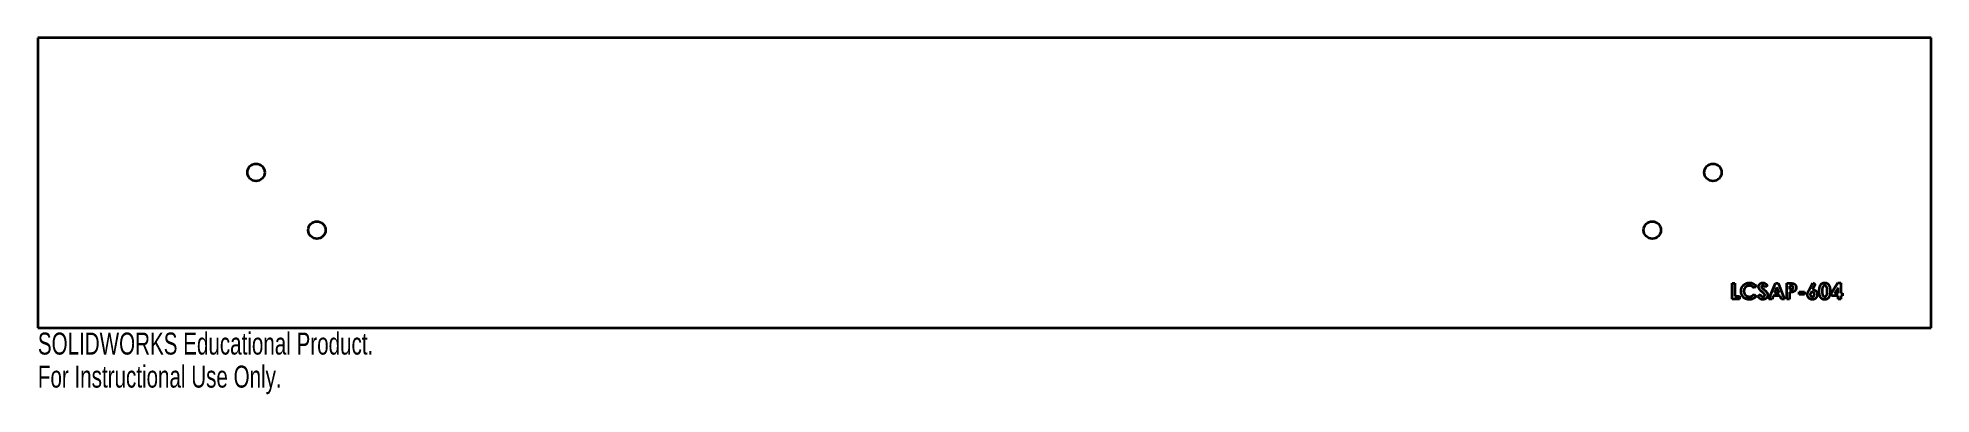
# Model space of a CAD drawing. Header units: inches. Extents: x 0 to 16.4, y -0.6 to 2.5.
import ezdxf

# ---------------------------------------------------------------- set-up
doc = ezdxf.new("R2010")
doc.units = ezdxf.units.IN
doc.header["$MEASUREMENT"] = 0
doc.styles.add('SLDTEXTSTYLE0', font='TXT', dxfattribs={"width": 0.7})

msp = doc.modelspace()

# ---------------------------------------------------------------- linework, layer by layer
at = {"color": 7, "linetype": 'Continuous', "lineweight": 35}
for p, q in [((16.375, 2.513), (0, 2.513)), ((0, 2.513), (0, 0)), ((16.375, 0), (16.375, 2.513)), ((14.653, 0.388), (14.678, 0.388)), ((14.653, 0.25), (14.653, 0.388)), ((14.678, 0.388), (14.678, 0.275)), ((14.862, 0.364), (14.844, 0.347)), ((14.957, 0.369), (14.939, 0.352)), ((14.972, 0.25), (15.028, 0.388)), ((15.039, 0.351), (15.019, 0.303)), ((15.028, 0.388), (15.051, 0.388)), ((15.06, 0.303), (15.039, 0.351)), ((15.051, 0.388), (15.106, 0.25)), ((15.127, 0.388), (15.154, 0.388)), ((15.127, 0.25), (15.127, 0.388)), ((15.159, 0.363), (15.151, 0.363)), ((15.151, 0.363), (15.151, 0.335)), ((15.151, 0.335), (15.16, 0.335)), ((15.316, 0.323), (15.351, 0.391)), ((15.372, 0.38), (15.348, 0.333)), ((15.351, 0.391), (15.372, 0.38)), ((15.512, 0.303), (15.569, 0.391)), ((15.57, 0.348), (15.54, 0.301)), ((15.569, 0.391), (15.595, 0.391)), ((15.57, 0.301), (15.57, 0.348)), ((15.595, 0.391), (15.595, 0.301)), ((14.717, 0.25), (14.653, 0.25)), ((14.678, 0.275), (14.717, 0.275)), ((14.717, 0.275), (14.717, 0.25)), ((14.844, 0.291), (14.861, 0.273)), ((14.876, 0.276), (14.898, 0.289)), ((14.999, 0.25), (14.972, 0.25)), ((15.009, 0.278), (14.999, 0.25)), ((15.069, 0.278), (15.009, 0.278)), ((15.019, 0.303), (15.06, 0.303)), ((15.08, 0.25), (15.069, 0.278)), ((15.106, 0.25), (15.08, 0.25)), ((15.151, 0.25), (15.127, 0.25)), ((15.151, 0.31), (15.151, 0.25)), ((15.233, 0.312), (15.28, 0.312)), ((15.233, 0.289), (15.233, 0.312)), ((15.28, 0.289), (15.233, 0.289)), ((15.28, 0.312), (15.28, 0.289)), ((15.512, 0.278), (15.512, 0.303)), ((15.57, 0.278), (15.512, 0.278)), ((15.54, 0.301), (15.57, 0.301)), ((15.57, 0.25), (15.57, 0.278)), ((15.595, 0.25), (15.57, 0.25)), ((15.595, 0.301), (15.607, 0.301)), ((15.595, 0.278), (15.595, 0.25)), ((15.607, 0.278), (15.595, 0.278)), ((15.607, 0.301), (15.607, 0.278)), ((0, 0), (16.375, 0))]:
    msp.add_line(p, q, dxfattribs=at)
for centre in [(1.887, 1.347), (14.488, 1.347), (2.413, 0.848), (13.963, 0.848)]:
    msp.add_circle(centre, 0.075, dxfattribs=at)
for points, knots in [([(14.731, 0.319), (14.731, 0.321), (14.731, 0.324), (14.732, 0.329), (14.732, 0.334), (14.733, 0.339), (14.735, 0.343), (14.736, 0.347), (14.738, 0.352), (14.74, 0.356), (14.743, 0.36), (14.745, 0.363), (14.748, 0.367), (14.751, 0.37), (14.755, 0.373), (14.758, 0.376), (14.762, 0.379), (14.766, 0.382), (14.771, 0.384), (14.775, 0.386), (14.779, 0.388), (14.784, 0.389), (14.789, 0.39), (14.793, 0.391), (14.798, 0.391), (14.801, 0.391), (14.803, 0.391)], [0, 0, 0, 0, 0.044663, 0.088512, 0.130926, 0.172904, 0.214, 0.254985, 0.295291, 0.335772, 0.376181, 0.416178, 0.45635, 0.496512, 0.537041, 0.578119, 0.619725, 0.662422, 0.705299, 0.74743, 0.789433, 0.831267, 0.872825, 0.91487, 0.957027, 1, 1, 1, 1]), ([(14.802, 0.367), (14.8, 0.367), (14.797, 0.366), (14.793, 0.366), (14.788, 0.365), (14.784, 0.363), (14.78, 0.361), (14.776, 0.359), (14.772, 0.356), (14.769, 0.353), (14.766, 0.349), (14.763, 0.346), (14.761, 0.342), (14.759, 0.338), (14.758, 0.333), (14.757, 0.329), (14.756, 0.324), (14.756, 0.321), (14.756, 0.319)], [0, 0, 0, 0, 0.064715, 0.127707, 0.188882, 0.249158, 0.309661, 0.370225, 0.432332, 0.495782, 0.559304, 0.621861, 0.683322, 0.744523, 0.806088, 0.868994, 0.933419, 1, 1, 1, 1]), ([(14.844, 0.347), (14.842, 0.348), (14.839, 0.351), (14.834, 0.355), (14.829, 0.359), (14.824, 0.362), (14.819, 0.364), (14.813, 0.365), (14.808, 0.366), (14.804, 0.367), (14.802, 0.367)], [0, 0, 0, 0, 0.139406, 0.272304, 0.399525, 0.522811, 0.642663, 0.761023, 0.879801, 1, 1, 1, 1]), ([(14.803, 0.391), (14.804, 0.391), (14.807, 0.391), (14.811, 0.391), (14.815, 0.39), (14.819, 0.39), (14.823, 0.389), (14.827, 0.387), (14.831, 0.386), (14.835, 0.384), (14.839, 0.382), (14.843, 0.38), (14.846, 0.378), (14.85, 0.376), (14.853, 0.373), (14.856, 0.37), (14.859, 0.367), (14.861, 0.365), (14.862, 0.364)], [0, 0, 0, 0, 0.062276, 0.123904, 0.185067, 0.24684, 0.308435, 0.370241, 0.432587, 0.495925, 0.559351, 0.621943, 0.684393, 0.746986, 0.809441, 0.872508, 0.935769, 1, 1, 1, 1]), ([(14.883, 0.356), (14.883, 0.358), (14.883, 0.36), (14.884, 0.363), (14.884, 0.367), (14.886, 0.37), (14.887, 0.373), (14.889, 0.376), (14.891, 0.378), (14.893, 0.381), (14.896, 0.383), (14.899, 0.386), (14.902, 0.387), (14.905, 0.389), (14.908, 0.39), (14.912, 0.391), (14.915, 0.391), (14.918, 0.391), (14.919, 0.391)], [0, 0, 0, 0, 0.063173, 0.124457, 0.184841, 0.244567, 0.304319, 0.3652, 0.427421, 0.491262, 0.555499, 0.618605, 0.680495, 0.742473, 0.804991, 0.868252, 0.932887, 1, 1, 1, 1]), ([(14.918, 0.308), (14.916, 0.31), (14.913, 0.312), (14.908, 0.317), (14.904, 0.32), (14.9, 0.324), (14.896, 0.328), (14.894, 0.331), (14.891, 0.334), (14.889, 0.337), (14.887, 0.341), (14.884, 0.346), (14.883, 0.351), (14.883, 0.355), (14.883, 0.356)], [0, 0, 0, 0, 0.112125, 0.215201, 0.309902, 0.395959, 0.473447, 0.54214, 0.602523, 0.654726, 0.747804, 0.835278, 0.918925, 1, 1, 1, 1]), ([(14.919, 0.367), (14.918, 0.367), (14.917, 0.367), (14.914, 0.366), (14.912, 0.365), (14.911, 0.364), (14.909, 0.362), (14.908, 0.361), (14.908, 0.359), (14.908, 0.358), (14.908, 0.358)], [0, 0, 0, 0, 0.148126, 0.285993, 0.416634, 0.54738, 0.671583, 0.784401, 0.893266, 1, 1, 1, 1]), ([(14.908, 0.358), (14.908, 0.357), (14.908, 0.356), (14.908, 0.354), (14.909, 0.352), (14.91, 0.351), (14.91, 0.351)], [0, 0, 0, 0, 0.241881, 0.487115, 0.737838, 1, 1, 1, 1]), ([(14.91, 0.351), (14.91, 0.351), (14.911, 0.35), (14.912, 0.348), (14.914, 0.346), (14.916, 0.344), (14.919, 0.342), (14.922, 0.339), (14.925, 0.336), (14.927, 0.334), (14.929, 0.333)], [0, 0, 0, 0, 0.0592342, 0.1363493, 0.2338052, 0.3494112, 0.4831792, 0.6359669, 0.8092434, 1, 1, 1, 1]), ([(14.919, 0.391), (14.921, 0.391), (14.924, 0.391), (14.929, 0.39), (14.933, 0.389), (14.937, 0.387), (14.94, 0.385), (14.942, 0.384), (14.945, 0.382), (14.947, 0.38), (14.95, 0.378), (14.952, 0.375), (14.955, 0.372), (14.956, 0.37), (14.957, 0.369)], [0, 0, 0, 0, 0.10691, 0.212977, 0.319777, 0.428556, 0.485857, 0.546559, 0.611431, 0.679821, 0.753159, 0.830753, 0.913133, 1, 1, 1, 1]), ([(14.939, 0.352), (14.938, 0.354), (14.936, 0.356), (14.934, 0.359), (14.931, 0.361), (14.929, 0.363), (14.926, 0.365), (14.924, 0.366), (14.921, 0.366), (14.92, 0.367), (14.919, 0.367)], [0, 0, 0, 0, 0.1624203, 0.3118243, 0.4484328, 0.5733812, 0.6890771, 0.7975729, 0.900293, 1, 1, 1, 1]), ([(14.929, 0.333), (14.93, 0.332), (14.932, 0.33), (14.935, 0.328), (14.938, 0.325), (14.94, 0.323), (14.942, 0.321), (14.944, 0.32), (14.945, 0.318), (14.946, 0.318), (14.946, 0.317)], [0, 0, 0, 0, 0.192953, 0.366184, 0.520457, 0.655012, 0.770624, 0.865677, 0.942675, 1, 1, 1, 1]), ([(15.154, 0.388), (15.156, 0.388), (15.16, 0.388), (15.165, 0.388), (15.169, 0.387), (15.174, 0.387), (15.177, 0.386), (15.181, 0.386), (15.184, 0.385), (15.187, 0.384), (15.189, 0.383), (15.191, 0.381), (15.194, 0.38), (15.196, 0.378), (15.197, 0.377), (15.199, 0.375), (15.201, 0.373), (15.202, 0.371), (15.204, 0.368), (15.205, 0.366), (15.206, 0.363), (15.207, 0.36), (15.207, 0.358), (15.208, 0.355), (15.208, 0.352), (15.208, 0.35), (15.208, 0.349)], [0, 0, 0, 0, 0.070781, 0.136552, 0.197012, 0.252923, 0.303687, 0.349719, 0.39124, 0.428479, 0.463057, 0.49715, 0.531002, 0.564226, 0.597701, 0.631421, 0.665597, 0.700451, 0.735881, 0.771092, 0.806975, 0.843534, 0.88094, 0.919294, 0.95918, 1, 1, 1, 1]), ([(15.177, 0.36), (15.176, 0.361), (15.175, 0.361), (15.174, 0.362), (15.172, 0.362), (15.17, 0.362), (15.168, 0.363), (15.165, 0.363), (15.162, 0.363), (15.16, 0.363), (15.159, 0.363)], [0, 0, 0, 0, 0.082101, 0.173825, 0.278953, 0.396639, 0.527316, 0.671298, 0.828754, 1, 1, 1, 1]), ([(15.16, 0.335), (15.162, 0.335), (15.165, 0.335), (15.169, 0.335), (15.172, 0.336), (15.175, 0.336), (15.177, 0.337), (15.178, 0.338), (15.18, 0.339), (15.181, 0.341), (15.182, 0.343), (15.183, 0.344), (15.183, 0.347), (15.183, 0.348), (15.183, 0.349)], [0, 0, 0, 0, 0.15516, 0.285496, 0.390503, 0.470975, 0.538446, 0.603655, 0.666587, 0.730199, 0.794945, 0.860228, 0.928121, 1, 1, 1, 1]), ([(15.183, 0.349), (15.183, 0.349), (15.183, 0.351), (15.183, 0.352), (15.182, 0.354), (15.182, 0.356), (15.181, 0.357), (15.18, 0.358), (15.178, 0.359), (15.177, 0.36), (15.177, 0.36)], [0, 0, 0, 0, 0.137788, 0.267341, 0.390444, 0.511778, 0.629509, 0.747829, 0.871885, 1, 1, 1, 1]), ([(15.208, 0.349), (15.208, 0.348), (15.208, 0.345), (15.208, 0.342), (15.207, 0.339), (15.206, 0.336), (15.205, 0.333), (15.204, 0.33), (15.202, 0.328), (15.2, 0.325), (15.198, 0.323), (15.196, 0.321), (15.194, 0.319), (15.191, 0.317), (15.189, 0.316), (15.186, 0.314), (15.183, 0.313), (15.181, 0.312), (15.18, 0.312)], [0, 0, 0, 0, 0.068875, 0.135349, 0.199289, 0.26155, 0.322915, 0.382772, 0.442844, 0.502652, 0.562749, 0.62274, 0.682687, 0.743329, 0.805013, 0.868067, 0.933111, 1, 1, 1, 1]), ([(15.348, 0.333), (15.35, 0.333), (15.353, 0.333), (15.357, 0.332), (15.361, 0.331), (15.364, 0.33), (15.368, 0.328), (15.372, 0.326), (15.375, 0.323), (15.378, 0.321), (15.381, 0.317), (15.383, 0.314), (15.385, 0.31), (15.387, 0.306), (15.388, 0.302), (15.389, 0.298), (15.39, 0.294), (15.39, 0.291), (15.39, 0.289)], [0, 0, 0, 0, 0.063329, 0.124736, 0.184916, 0.2443, 0.303826, 0.364353, 0.426073, 0.489721, 0.553756, 0.616458, 0.678319, 0.740301, 0.802656, 0.866732, 0.932157, 1, 1, 1, 1]), ([(15.408, 0.318), (15.408, 0.321), (15.408, 0.326), (15.408, 0.335), (15.409, 0.343), (15.41, 0.35), (15.412, 0.357), (15.414, 0.363), (15.416, 0.368), (15.418, 0.371), (15.419, 0.373)], [0, 0, 0, 0, 0.161071, 0.310789, 0.449904, 0.578376, 0.696617, 0.805987, 0.906562, 1, 1, 1, 1]), ([(15.419, 0.373), (15.42, 0.374), (15.422, 0.377), (15.426, 0.381), (15.43, 0.384), (15.434, 0.387), (15.439, 0.389), (15.443, 0.39), (15.449, 0.391), (15.452, 0.391), (15.454, 0.391)], [0, 0, 0, 0, 0.132314, 0.2587, 0.380912, 0.500535, 0.620923, 0.742376, 0.868281, 1, 1, 1, 1]), ([(15.455, 0.367), (15.454, 0.367), (15.451, 0.366), (15.448, 0.366), (15.445, 0.364), (15.443, 0.363), (15.442, 0.361), (15.44, 0.36), (15.439, 0.358), (15.438, 0.356), (15.437, 0.355), (15.437, 0.352), (15.436, 0.35), (15.435, 0.348), (15.434, 0.345), (15.434, 0.342), (15.433, 0.338), (15.433, 0.335), (15.433, 0.331), (15.433, 0.327), (15.432, 0.322), (15.432, 0.319), (15.432, 0.317)], [0, 0, 0, 0, 0.053834, 0.105543, 0.158054, 0.211987, 0.240207, 0.269794, 0.301343, 0.334608, 0.370284, 0.408089, 0.448681, 0.492069, 0.538664, 0.590371, 0.646388, 0.707195, 0.772947, 0.843643, 0.919308, 1, 1, 1, 1]), ([(15.454, 0.391), (15.455, 0.391), (15.458, 0.391), (15.461, 0.391), (15.464, 0.39), (15.468, 0.39), (15.471, 0.388), (15.474, 0.387), (15.477, 0.386), (15.479, 0.384), (15.482, 0.382), (15.484, 0.38), (15.487, 0.377), (15.489, 0.375), (15.491, 0.372), (15.492, 0.368), (15.494, 0.365), (15.496, 0.361), (15.497, 0.357), (15.498, 0.353), (15.499, 0.348), (15.5, 0.343), (15.501, 0.337), (15.501, 0.332), (15.501, 0.325), (15.501, 0.321), (15.501, 0.319)], [0, 0, 0, 0, 0.036635, 0.072034, 0.106626, 0.140306, 0.173619, 0.206426, 0.239067, 0.271883, 0.30484, 0.338529, 0.372616, 0.407548, 0.443719, 0.481312, 0.520113, 0.560913, 0.604025, 0.650075, 0.699572, 0.752363, 0.808789, 0.868954, 0.932675, 1, 1, 1, 1]), ([(15.477, 0.319), (15.477, 0.321), (15.477, 0.325), (15.476, 0.331), (15.476, 0.337), (15.475, 0.342), (15.474, 0.346), (15.473, 0.35), (15.472, 0.353), (15.471, 0.356), (15.469, 0.359), (15.467, 0.361), (15.465, 0.363), (15.464, 0.364), (15.461, 0.365), (15.459, 0.366), (15.457, 0.367), (15.455, 0.367), (15.455, 0.367)], [0, 0, 0, 0, 0.1121148, 0.2158018, 0.3102027, 0.3959929, 0.4734102, 0.5427784, 0.604548, 0.6593573, 0.7087644, 0.7553555, 0.798687, 0.8400168, 0.8802034, 0.9197333, 0.9590486, 1, 1, 1, 1]), ([(14.803, 0.246), (14.8, 0.247), (14.795, 0.247), (14.788, 0.248), (14.781, 0.249), (14.774, 0.251), (14.768, 0.254), (14.762, 0.258), (14.756, 0.262), (14.751, 0.267), (14.746, 0.272), (14.742, 0.278), (14.739, 0.284), (14.736, 0.29), (14.734, 0.297), (14.732, 0.304), (14.731, 0.311), (14.731, 0.317), (14.731, 0.319)], [0, 0, 0, 0, 0.067376, 0.131837, 0.194461, 0.255346, 0.315588, 0.375627, 0.436138, 0.497779, 0.55947, 0.620278, 0.680788, 0.741492, 0.803215, 0.866493, 0.93191, 1, 1, 1, 1]), ([(14.756, 0.319), (14.756, 0.318), (14.756, 0.316), (14.756, 0.312), (14.757, 0.309), (14.757, 0.306), (14.758, 0.303), (14.759, 0.3), (14.76, 0.297), (14.762, 0.294), (14.763, 0.292), (14.765, 0.289), (14.767, 0.287), (14.769, 0.285), (14.771, 0.283), (14.773, 0.281), (14.776, 0.279), (14.778, 0.277), (14.781, 0.276), (14.784, 0.275), (14.787, 0.274), (14.79, 0.273), (14.793, 0.272), (14.796, 0.272), (14.799, 0.271), (14.801, 0.271), (14.802, 0.271)], [0, 0, 0, 0, 0.045986, 0.090639, 0.134485, 0.177331, 0.219265, 0.260785, 0.302317, 0.343436, 0.384181, 0.424376, 0.464181, 0.504012, 0.543822, 0.583802, 0.624419, 0.665548, 0.706675, 0.747827, 0.788895, 0.830219, 0.871707, 0.913734, 0.956588, 1, 1, 1, 1]), ([(14.802, 0.271), (14.804, 0.271), (14.808, 0.271), (14.813, 0.272), (14.818, 0.274), (14.822, 0.275), (14.826, 0.277), (14.828, 0.278), (14.83, 0.28), (14.833, 0.282), (14.836, 0.284), (14.838, 0.286), (14.841, 0.289), (14.843, 0.29), (14.844, 0.291)], [0, 0, 0, 0, 0.1170484, 0.2299697, 0.3407035, 0.4493551, 0.5055565, 0.5653027, 0.628205, 0.694729, 0.7650188, 0.8395802, 0.9177498, 1, 1, 1, 1]), ([(14.861, 0.273), (14.86, 0.272), (14.858, 0.269), (14.854, 0.266), (14.85, 0.263), (14.847, 0.26), (14.843, 0.258), (14.84, 0.256), (14.836, 0.254), (14.833, 0.252), (14.83, 0.251), (14.826, 0.25), (14.822, 0.249), (14.819, 0.248), (14.815, 0.247), (14.811, 0.247), (14.807, 0.246), (14.804, 0.246), (14.803, 0.246)], [0, 0, 0, 0, 0.077783, 0.151816, 0.22254, 0.290278, 0.354641, 0.415798, 0.474709, 0.530426, 0.58558, 0.640906, 0.697901, 0.75542, 0.814521, 0.874462, 0.93667, 1, 1, 1, 1]), ([(14.919, 0.246), (14.918, 0.246), (14.916, 0.247), (14.912, 0.247), (14.909, 0.247), (14.906, 0.248), (14.903, 0.249), (14.9, 0.25), (14.897, 0.252), (14.894, 0.254), (14.892, 0.255), (14.889, 0.258), (14.887, 0.26), (14.884, 0.263), (14.882, 0.266), (14.88, 0.269), (14.878, 0.272), (14.877, 0.275), (14.876, 0.276)], [0, 0, 0, 0, 0.063551, 0.125868, 0.18624, 0.244977, 0.303358, 0.36123, 0.418489, 0.475937, 0.534204, 0.594059, 0.655469, 0.718772, 0.784975, 0.853522, 0.925182, 1, 1, 1, 1]), ([(14.898, 0.289), (14.898, 0.287), (14.9, 0.285), (14.903, 0.281), (14.905, 0.278), (14.908, 0.276), (14.911, 0.274), (14.914, 0.272), (14.917, 0.271), (14.919, 0.271), (14.92, 0.271)], [0, 0, 0, 0, 0.160458, 0.307612, 0.442139, 0.566229, 0.681222, 0.789558, 0.895029, 1, 1, 1, 1]), ([(14.936, 0.284), (14.936, 0.285), (14.936, 0.287), (14.935, 0.289), (14.934, 0.291), (14.933, 0.293), (14.932, 0.295), (14.93, 0.296), (14.929, 0.298), (14.927, 0.3), (14.925, 0.302), (14.923, 0.304), (14.92, 0.306), (14.919, 0.307), (14.918, 0.308)], [0, 0, 0, 0, 0.076347, 0.155091, 0.238352, 0.328404, 0.379384, 0.439618, 0.509831, 0.588875, 0.677436, 0.775547, 0.882636, 1, 1, 1, 1]), ([(14.961, 0.286), (14.961, 0.284), (14.961, 0.282), (14.96, 0.278), (14.959, 0.274), (14.958, 0.27), (14.956, 0.267), (14.954, 0.263), (14.952, 0.26), (14.949, 0.258), (14.946, 0.255), (14.943, 0.253), (14.94, 0.251), (14.936, 0.249), (14.932, 0.248), (14.928, 0.247), (14.924, 0.247), (14.921, 0.246), (14.919, 0.246)], [0, 0, 0, 0, 0.065201, 0.127927, 0.189047, 0.248544, 0.307607, 0.367248, 0.426963, 0.488617, 0.550392, 0.611331, 0.672556, 0.734024, 0.797341, 0.86225, 0.929625, 1, 1, 1, 1]), ([(14.92, 0.271), (14.921, 0.271), (14.923, 0.271), (14.926, 0.272), (14.929, 0.273), (14.931, 0.275), (14.933, 0.277), (14.935, 0.279), (14.936, 0.282), (14.936, 0.283), (14.936, 0.284)], [0, 0, 0, 0, 0.141986, 0.275473, 0.404346, 0.53543, 0.661427, 0.777867, 0.88828, 1, 1, 1, 1]), ([(14.946, 0.317), (14.948, 0.316), (14.95, 0.313), (14.953, 0.31), (14.956, 0.306), (14.957, 0.302), (14.959, 0.298), (14.96, 0.294), (14.961, 0.29), (14.961, 0.287), (14.961, 0.286)], [0, 0, 0, 0, 0.150833, 0.289954, 0.417139, 0.535255, 0.648751, 0.762405, 0.879827, 1, 1, 1, 1]), ([(15.18, 0.312), (15.179, 0.312), (15.177, 0.312), (15.175, 0.311), (15.172, 0.311), (15.169, 0.311), (15.165, 0.31), (15.161, 0.31), (15.156, 0.31), (15.153, 0.31), (15.151, 0.31)], [0, 0, 0, 0, 0.077373, 0.167614, 0.272108, 0.390016, 0.521363, 0.667272, 0.82681, 1, 1, 1, 1]), ([(15.305, 0.29), (15.305, 0.291), (15.305, 0.293), (15.306, 0.296), (15.306, 0.299), (15.307, 0.302), (15.308, 0.304), (15.308, 0.306), (15.309, 0.308), (15.31, 0.311), (15.311, 0.313), (15.313, 0.316), (15.314, 0.319), (15.315, 0.321), (15.316, 0.323)], [0, 0, 0, 0, 0.092538, 0.185591, 0.279552, 0.375602, 0.427617, 0.487117, 0.554199, 0.628624, 0.709688, 0.799181, 0.895357, 1, 1, 1, 1]), ([(15.348, 0.246), (15.346, 0.246), (15.343, 0.247), (15.339, 0.247), (15.335, 0.248), (15.331, 0.25), (15.327, 0.252), (15.324, 0.254), (15.32, 0.256), (15.317, 0.26), (15.315, 0.263), (15.312, 0.266), (15.31, 0.27), (15.308, 0.274), (15.307, 0.277), (15.306, 0.281), (15.305, 0.285), (15.305, 0.288), (15.305, 0.29)], [0, 0, 0, 0, 0.066486, 0.130736, 0.193287, 0.255291, 0.316538, 0.378867, 0.441877, 0.507117, 0.572271, 0.635427, 0.696817, 0.757357, 0.817265, 0.877134, 0.93802, 1, 1, 1, 1]), ([(15.347, 0.31), (15.346, 0.31), (15.344, 0.31), (15.34, 0.309), (15.337, 0.307), (15.335, 0.305), (15.333, 0.302), (15.331, 0.298), (15.33, 0.295), (15.33, 0.292), (15.33, 0.291)], [0, 0, 0, 0, 0.122718, 0.240143, 0.357362, 0.481674, 0.607866, 0.732955, 0.862144, 1, 1, 1, 1]), ([(15.33, 0.291), (15.33, 0.289), (15.33, 0.287), (15.331, 0.283), (15.333, 0.28), (15.335, 0.277), (15.338, 0.274), (15.341, 0.273), (15.344, 0.271), (15.346, 0.271), (15.347, 0.271)], [0, 0, 0, 0, 0.137285, 0.267028, 0.394926, 0.524335, 0.650813, 0.769267, 0.883435, 1, 1, 1, 1]), ([(15.365, 0.291), (15.365, 0.292), (15.365, 0.295), (15.364, 0.298), (15.362, 0.302), (15.36, 0.305), (15.358, 0.307), (15.354, 0.309), (15.351, 0.31), (15.349, 0.31), (15.347, 0.31)], [0, 0, 0, 0, 0.135404, 0.262225, 0.385849, 0.510857, 0.634977, 0.753299, 0.873932, 1, 1, 1, 1]), ([(15.347, 0.271), (15.349, 0.271), (15.351, 0.271), (15.354, 0.272), (15.357, 0.274), (15.36, 0.277), (15.362, 0.28), (15.364, 0.283), (15.365, 0.287), (15.365, 0.289), (15.365, 0.291)], [0, 0, 0, 0, 0.121152, 0.237601, 0.356052, 0.480525, 0.607639, 0.73343, 0.862182, 1, 1, 1, 1]), ([(15.39, 0.289), (15.39, 0.288), (15.39, 0.285), (15.389, 0.281), (15.388, 0.277), (15.387, 0.273), (15.385, 0.269), (15.383, 0.265), (15.381, 0.262), (15.378, 0.259), (15.375, 0.256), (15.371, 0.253), (15.368, 0.251), (15.364, 0.25), (15.36, 0.248), (15.356, 0.247), (15.352, 0.247), (15.349, 0.246), (15.348, 0.246)], [0, 0, 0, 0, 0.065621, 0.129704, 0.192008, 0.253165, 0.31459, 0.376533, 0.439287, 0.503799, 0.568284, 0.630629, 0.691513, 0.751998, 0.812377, 0.873577, 0.936027, 1, 1, 1, 1]), ([(15.455, 0.246), (15.454, 0.246), (15.451, 0.247), (15.448, 0.247), (15.444, 0.247), (15.441, 0.248), (15.438, 0.249), (15.435, 0.25), (15.432, 0.252), (15.429, 0.254), (15.427, 0.256), (15.425, 0.258), (15.422, 0.26), (15.42, 0.263), (15.418, 0.266), (15.417, 0.269), (15.415, 0.272), (15.413, 0.276), (15.412, 0.28), (15.411, 0.284), (15.41, 0.289), (15.409, 0.294), (15.408, 0.299), (15.408, 0.305), (15.408, 0.311), (15.408, 0.315), (15.408, 0.318)], [0, 0, 0, 0, 0.038217, 0.074867, 0.110158, 0.144454, 0.17808, 0.211171, 0.243687, 0.275872, 0.308376, 0.341263, 0.37515, 0.409655, 0.445157, 0.482073, 0.520576, 0.560554, 0.603108, 0.648689, 0.697948, 0.750768, 0.807309, 0.867656, 0.931861, 1, 1, 1, 1]), ([(15.432, 0.317), (15.432, 0.315), (15.432, 0.311), (15.433, 0.305), (15.433, 0.3), (15.434, 0.295), (15.435, 0.291), (15.436, 0.287), (15.437, 0.284), (15.438, 0.281), (15.44, 0.279), (15.442, 0.277), (15.444, 0.275), (15.446, 0.274), (15.448, 0.273), (15.45, 0.272), (15.452, 0.271), (15.454, 0.271), (15.455, 0.271)], [0, 0, 0, 0, 0.110734, 0.212341, 0.305502, 0.389835, 0.46669, 0.535262, 0.596763, 0.651066, 0.701036, 0.74786, 0.791833, 0.834284, 0.875334, 0.916035, 0.957652, 1, 1, 1, 1]), ([(15.501, 0.319), (15.501, 0.317), (15.501, 0.312), (15.501, 0.306), (15.5, 0.3), (15.5, 0.295), (15.499, 0.289), (15.498, 0.285), (15.497, 0.28), (15.495, 0.276), (15.494, 0.272), (15.492, 0.269), (15.491, 0.266), (15.489, 0.263), (15.487, 0.26), (15.484, 0.258), (15.482, 0.256), (15.48, 0.254), (15.477, 0.252), (15.474, 0.25), (15.472, 0.249), (15.469, 0.248), (15.465, 0.247), (15.462, 0.247), (15.458, 0.247), (15.456, 0.246), (15.455, 0.246)], [0, 0, 0, 0, 0.0684909, 0.1330765, 0.193829, 0.2510829, 0.3044008, 0.3544083, 0.4012948, 0.4447007, 0.4856925, 0.5246765, 0.5623068, 0.5979466, 0.6324735, 0.665752, 0.6979853, 0.7295862, 0.7608252, 0.7923551, 0.8243126, 0.8571563, 0.8909269, 0.9259604, 0.9620613, 1, 1, 1, 1]), ([(15.455, 0.271), (15.455, 0.271), (15.457, 0.271), (15.459, 0.272), (15.461, 0.272), (15.463, 0.274), (15.465, 0.275), (15.467, 0.277), (15.468, 0.278), (15.469, 0.28), (15.47, 0.281)], [0, 0, 0, 0, 0.124035, 0.242846, 0.360342, 0.479042, 0.599334, 0.725488, 0.858549, 1, 1, 1, 1]), ([(15.47, 0.281), (15.47, 0.282), (15.471, 0.284), (15.473, 0.287), (15.474, 0.291), (15.475, 0.296), (15.476, 0.301), (15.476, 0.307), (15.476, 0.313), (15.477, 0.317), (15.477, 0.319)], [0, 0, 0, 0, 0.088871, 0.186355, 0.294078, 0.412237, 0.541778, 0.682703, 0.835096, 1, 1, 1, 1])]:
    msp.add_open_spline(points, degree=3, knots=knots, dxfattribs=at)

# ---------------------------------------------------------------- texts
at = {"color": 7, "linetype": 'Continuous', "char_height": 0.1903, "attachment_point": 1, "style": 'SLDTEXTSTYLE0'}
for s, insert in [('SOLIDWORKS Educational Product.', (0, -0.04)), ('For Instructional Use Only.', (0, -0.326))]:
    msp.add_mtext(s, dxfattribs=dict(at, insert=insert))

doc.saveas('drawing.dxf')
